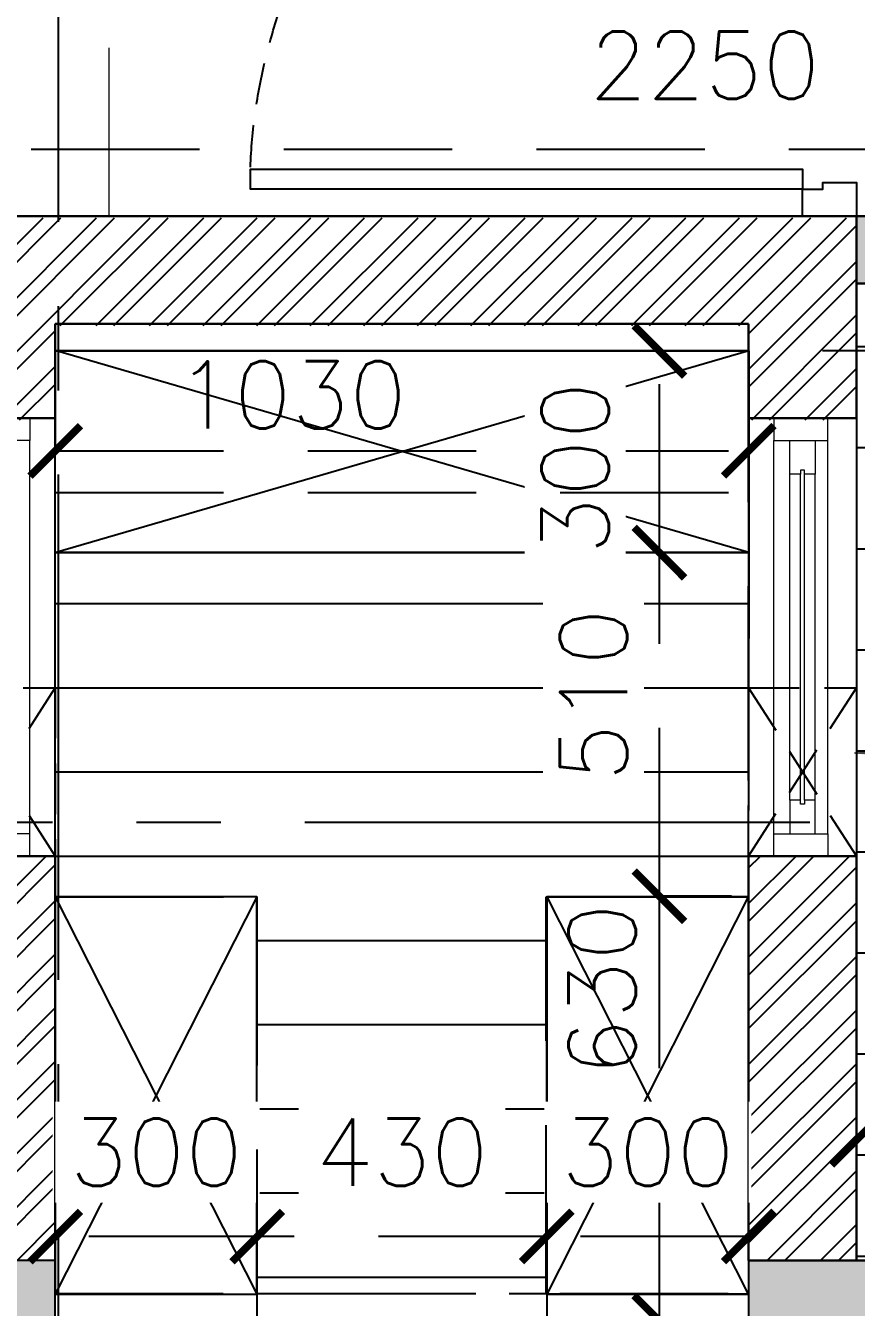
# Model space of a CAD drawing. Header units: millimetres. Extents: x 1167879 to 1231451, y -5731814 to -5645217.
# Drawn here: x 1199208 to 1200442, y -5707920 to -5706017 of the extents above; entities that cross this region are included whole.
import ezdxf

# ---------------------------------------------------------------- set-up
doc = ezdxf.new("R2010")
doc.units = ezdxf.units.MM
doc.header["$LTSCALE"] = 1000
doc.header["$MEASUREMENT"] = 0
for name, pattern in [('2BHK-A - BACK$0$AUDIT_D_120904163729-0', [0]), ('2BHK-A - BACK$0$HIDDEN', [0.375, 0.25, -0.125]), ('AUDIT_D_120904163729-0', [0]), ('T8(T9 IS SIMILAR) - DIMENSION & TEXTING$0$HIDDEN', [0.375, 0.25, -0.125]), ('T8(T9 IS SIMILAR)$0$$0$HIDDEN', [0.375, 0.25, -0.125]), ('T8(T9 IS SIMILAR)$0$HIDDEN', [0.375, 0.25, -0.125]), ('T8_REFUGE COLUMNS$0$CENTER2', [1.125, 0.75, -0.125, 0.125, -0.125])]:
    doc.linetypes.add(name, pattern=pattern)
doc.layers.get('0').update_dxf_attribs({"linetype": 'AUDIT_D_120904163729-0'})
for name, color, linetype in [('2BHK-A - BACK$0$A-DOOR-FULL', 2, 'Continuous'), ('2BHK-A - BACK$0$A-HATCH -160', 251, '2BHK-A - BACK$0$AUDIT_D_120904163729-0'), ('2BHK-A - BACK$0$A-TOI SUNK 50MM', 8, 'Continuous'), ('2BHK-A - BACK$0$CUT-OUT', 49, 'Continuous'), ('T8(T9 IS SIMILAR) - DIMENSION & TEXTING$0$A-DIMENSIONS', 2, 'T8(T9 IS SIMILAR) - DIMENSION & TEXTING$0$HIDDEN'), ('T8(T9 IS SIMILAR)$0$$6$a-beam 2', 50, 'Continuous'), ('T8(T9 IS SIMILAR)$0$S-BEAM', 20, 'T8(T9 IS SIMILAR)$0$$0$HIDDEN'), ('T8_REFUGE COLUMNS$0$A-CENTERLINE', 193, 'T8_REFUGE COLUMNS$0$CENTER2'), ('T8_REFUGE COLUMNS$0$A-RCC COLS', 3, 'Continuous'), ('T8_TYPICAL COLUMNS$0$A-RCC COLS', 3, 'Continuous')]:
    doc.layers.add(name, color=color, linetype=linetype)
for name, color, linetype, lineweight in [('2BHK-A - BACK$0$A-WALL- 160', 6, 'Continuous', 30), ('2BHK-A - BACK$0$Ventilator', 5, 'Continuous', 0), ('T8(T9 IS SIMILAR) - DIMENSION & TEXTING$0$R0-18-10-2014-T1-1st Podium Floor Plan$0$Text', 2, 'Continuous', 0), ('T8(T9 IS SIMILAR)$0$D&W', 8, 'Continuous', 25), ('T8(T9 IS SIMILAR)$0$SCPL BEAM', 191, 'T8(T9 IS SIMILAR)$0$$0$HIDDEN', 13)]:
    doc.layers.add(name, color=color, linetype=linetype, lineweight=lineweight)
doc.layers.add('T8_REFUGE COLUMNS$0$COL-HATCH', color=7, linetype='Continuous', lineweight=25, true_color=0xa3a3a3)
doc.layers.add('T8_TYPICAL COLUMNS$0$$0$COL-HATCH', color=7, linetype='Continuous', lineweight=25, true_color=0xa3a3a3)
doc.styles.add('T8(T9 IS SIMILAR) - DIMENSION & TEXTING$0$Romans 1', font='romans.shx', dxfattribs={"height": 100})
doc.styles.add('T8(T9 IS SIMILAR) - DIMENSION & TEXTING$0$Tahoma', font='tahoma.ttf')
doc.dimstyles.new('T8(T9 IS SIMILAR) - DIMENSION & TEXTING$0$ALPINE S', dxfattribs={"dimscale": 0, "dimtxt": 100, "dimasz": 75, "dimexe": 0, "dimexo": 0, "dimgap": 75, "dimtad": 1, "dimdec": 0, "dimzin": 0, "dimdsep": 46, "dimtxsty": 'T8(T9 IS SIMILAR) - DIMENSION & TEXTING$0$Romans 1', "dimblk": 'T8(T9 IS SIMILAR) - DIMENSION & TEXTING$0$_ArchTick', "dimcen": 0.09, "dimclrd": 256, "dimclre": 256, "dimclrt": 7, "dimadec": 0, "dimazin": 0, "dimtfac": 1, "dimtdec": 0, "dimtofl": 0, "dimtmove": 1, "dimatfit": 0, "dimldrblk": 'T8(T9 IS SIMILAR) - DIMENSION & TEXTING$0$_Open90', "dimfxl": 1, "dimtolj": 1, "dimtzin": 0, "dimarcsym": 0})
doc.dimstyles.new('T8(T9 IS SIMILAR) - DIMENSION & TEXTING$0$SAMATA STD', dxfattribs={"dimtxt": 100, "dimasz": 50, "dimexe": 50, "dimexo": 50, "dimgap": 10, "dimtad": 0, "dimdec": 0, "dimrnd": 5, "dimzin": 0, "dimdsep": 46, "dimtxsty": 'T8(T9 IS SIMILAR) - DIMENSION & TEXTING$0$Tahoma', "dimblk": 'T8(T9 IS SIMILAR) - DIMENSION & TEXTING$0$_Origin2', "dimcen": -50, "dimdle": 50, "dimclrd": 7, "dimclre": 7, "dimclrt": 7, "dimadec": 0, "dimazin": 0, "dimtfac": 1, "dimtdec": 0, "dimtmove": 1, "dimatfit": 3, "dimfxl": 150, "dimtfill": 1, "dimtolj": 1, "dimtzin": 0, "dimlwd": -1, "dimlwe": -1, "dimarcsym": 0})

# ---------------------------------------------------------------- blocks, each defined once
blk = doc.blocks.new('T8(T9 IS SIMILAR) - DIMENSION & TEXTING$0$_ArchTick')
at = {"color": 0, "linetype": 'ByBlock', "const_width": 0.15}
blk.add_lwpolyline([(-0.5, -0.5), (0.5, 0.5)], dxfattribs=at)
blk = doc.blocks.new('*D499')
at = {"layer": 'T8(T9 IS SIMILAR) - DIMENSION & TEXTING$0$A-DIMENSIONS', "linetype": 'T8(T9 IS SIMILAR) - DIMENSION & TEXTING$0$HIDDEN', "lineweight": -2, "transparency": 16777216}
for p, q in [((1199252.4, -5706571.4), (1199252.4, -5706648.2)), ((1200282.2, -5706571.4), (1200282.2, -5706648.2))]:
    blk.add_line(p, q, dxfattribs=at)
at = {"layer": 'T8(T9 IS SIMILAR) - DIMENSION & TEXTING$0$A-DIMENSIONS', "lineweight": -2, "transparency": 16777216}
blk.add_line((1199252.4, -5706648.2), (1200282.2, -5706648.2), dxfattribs=at)
at = {"layer": 'T8(T9 IS SIMILAR) - DIMENSION & TEXTING$0$A-DIMENSIONS', "linetype": 'ByBlock', "lineweight": -2, "transparency": 16777216, "xscale": 75, "yscale": 75, "zscale": 75, "rotation": 180}
blk.add_blockref('T8(T9 IS SIMILAR) - DIMENSION & TEXTING$0$_ArchTick', (1199252.4, -5706648.2), dxfattribs=at)
at = {"layer": 'T8(T9 IS SIMILAR) - DIMENSION & TEXTING$0$A-DIMENSIONS', "linetype": 'ByBlock', "lineweight": -2, "transparency": 16777216, "xscale": 75, "yscale": 75, "zscale": 75}
blk.add_blockref('T8(T9 IS SIMILAR) - DIMENSION & TEXTING$0$_ArchTick', (1200282.2, -5706648.2), dxfattribs=at)
at = {"layer": 'T8(T9 IS SIMILAR) - DIMENSION & TEXTING$0$A-DIMENSIONS', "color": 7, "linetype": 'ByBlock', "transparency": 16777216, "insert": (1199603.1, -5706565.3), "char_height": 100, "attachment_point": 5, "style": 'T8(T9 IS SIMILAR) - DIMENSION & TEXTING$0$Romans 1'}
blk.add_mtext('\\A1;1030', dxfattribs=at)
blk = doc.blocks.new('T8(T9 IS SIMILAR) - DIMENSION & TEXTING$0$_Open90')
at = {"color": 0, "linetype": 'ByBlock', "lineweight": -2}
for p, q in [((-0.5, 0.5), (0, 0)), ((0, 0), (-1, 0)), ((0, 0), (-0.5, -0.5))]:
    blk.add_line(p, q, dxfattribs=at)
blk = doc.blocks.new('*D500')
at = {"layer": 'T8(T9 IS SIMILAR) - DIMENSION & TEXTING$0$A-DIMENSIONS', "linetype": 'T8(T9 IS SIMILAR) - DIMENSION & TEXTING$0$HIDDEN', "lineweight": -2, "transparency": 16777216}
for p, q in [((1200256.4, -5707309.5), (1200149.5, -5707309.5)), ((1200282, -5707939.6), (1200149.5, -5707939.6))]:
    blk.add_line(p, q, dxfattribs=at)
at = {"layer": 'T8(T9 IS SIMILAR) - DIMENSION & TEXTING$0$A-DIMENSIONS', "lineweight": -2, "transparency": 16777216}
blk.add_line((1200149.5, -5707939.6), (1200149.5, -5707309.5), dxfattribs=at)
at = {"layer": 'T8(T9 IS SIMILAR) - DIMENSION & TEXTING$0$A-DIMENSIONS', "linetype": 'ByBlock', "lineweight": -2, "transparency": 16777216, "xscale": 75, "yscale": 75, "zscale": 75}
for p, rotation in [((1200149.5, -5707309.5), 90), ((1200149.5, -5707939.6), 270)]:
    blk.add_blockref('T8(T9 IS SIMILAR) - DIMENSION & TEXTING$0$_ArchTick', p, dxfattribs=dict(at, rotation=rotation))
at = {"layer": 'T8(T9 IS SIMILAR) - DIMENSION & TEXTING$0$A-DIMENSIONS', "color": 7, "linetype": 'ByBlock', "transparency": 16777216, "insert": (1200064.4, -5707448.4), "char_height": 100, "attachment_point": 5, "rotation": 90, "style": 'T8(T9 IS SIMILAR) - DIMENSION & TEXTING$0$Romans 1'}
blk.add_mtext('\\A1;630', dxfattribs=at)
blk = doc.blocks.new('*D441')
at = {"layer": 'T8(T9 IS SIMILAR) - DIMENSION & TEXTING$0$A-DIMENSIONS', "linetype": 'T8(T9 IS SIMILAR) - DIMENSION & TEXTING$0$HIDDEN', "lineweight": -2, "transparency": 16777216}
for p, q in [((1200442.5, -5707807.8), (1200442.5, -5707670.9)), ((1202692.3, -5707807.8), (1202692.3, -5707670.9))]:
    blk.add_line(p, q, dxfattribs=at)
at = {"layer": 'T8(T9 IS SIMILAR) - DIMENSION & TEXTING$0$A-DIMENSIONS', "lineweight": -2, "transparency": 16777216}
blk.add_line((1202692.3, -5707670.9), (1200442.5, -5707670.9), dxfattribs=at)
at = {"layer": 'T8(T9 IS SIMILAR) - DIMENSION & TEXTING$0$A-DIMENSIONS', "linetype": 'ByBlock', "lineweight": -2, "transparency": 16777216, "xscale": 75, "yscale": 75, "zscale": 75, "rotation": 180}
blk.add_blockref('T8(T9 IS SIMILAR) - DIMENSION & TEXTING$0$_ArchTick', (1200442.5, -5707670.9), dxfattribs=at)
at = {"layer": 'T8(T9 IS SIMILAR) - DIMENSION & TEXTING$0$A-DIMENSIONS', "linetype": 'ByBlock', "lineweight": -2, "transparency": 16777216, "xscale": 75, "yscale": 75, "zscale": 75}
blk.add_blockref('T8(T9 IS SIMILAR) - DIMENSION & TEXTING$0$_ArchTick', (1202692.3, -5707670.9), dxfattribs=at)
at = {"layer": 'T8(T9 IS SIMILAR) - DIMENSION & TEXTING$0$A-DIMENSIONS', "color": 7, "linetype": 'ByBlock', "transparency": 16777216, "insert": (1201567.4, -5707545.9), "char_height": 100, "attachment_point": 5, "style": 'T8(T9 IS SIMILAR) - DIMENSION & TEXTING$0$Romans 1'}
blk.add_mtext('\\A1;2250', dxfattribs=at)
blk = doc.blocks.new('*D275')
at = {"layer": 'T8(T9 IS SIMILAR) - DIMENSION & TEXTING$0$A-DIMENSIONS', "linetype": 'T8(T9 IS SIMILAR) - DIMENSION & TEXTING$0$HIDDEN', "lineweight": -2, "transparency": 16777216}
for p, q in [((1199092.2, -5706299.9), (1199092.2, -5706200.7)), ((1201341.8, -5706299.9), (1201341.8, -5706200.7))]:
    blk.add_line(p, q, dxfattribs=at)
at = {"layer": 'T8(T9 IS SIMILAR) - DIMENSION & TEXTING$0$A-DIMENSIONS', "lineweight": -2, "transparency": 16777216}
blk.add_line((1201341.8, -5706200.7), (1199092.2, -5706200.7), dxfattribs=at)
at = {"layer": 'T8(T9 IS SIMILAR) - DIMENSION & TEXTING$0$A-DIMENSIONS', "linetype": 'ByBlock', "lineweight": -2, "transparency": 16777216, "xscale": 75, "yscale": 75, "zscale": 75, "rotation": 180}
blk.add_blockref('T8(T9 IS SIMILAR) - DIMENSION & TEXTING$0$_ArchTick', (1199092.2, -5706200.7), dxfattribs=at)
at = {"layer": 'T8(T9 IS SIMILAR) - DIMENSION & TEXTING$0$A-DIMENSIONS', "linetype": 'ByBlock', "lineweight": -2, "transparency": 16777216, "xscale": 75, "yscale": 75, "zscale": 75}
blk.add_blockref('T8(T9 IS SIMILAR) - DIMENSION & TEXTING$0$_ArchTick', (1201341.8, -5706200.7), dxfattribs=at)
at = {"layer": 'T8(T9 IS SIMILAR) - DIMENSION & TEXTING$0$A-DIMENSIONS', "color": 7, "linetype": 'ByBlock', "transparency": 16777216, "insert": (1200217, -5706075.7), "char_height": 100, "attachment_point": 5, "style": 'T8(T9 IS SIMILAR) - DIMENSION & TEXTING$0$Romans 1'}
blk.add_mtext('\\A1;2250', dxfattribs=at)
blk = doc.blocks.new('*D238')
at = {"layer": 'T8(T9 IS SIMILAR) - DIMENSION & TEXTING$0$A-DIMENSIONS', "linetype": 'T8(T9 IS SIMILAR) - DIMENSION & TEXTING$0$HIDDEN', "lineweight": -2, "transparency": 16777216}
for p, q in [((1200256.4, -5706799.4), (1200149.5, -5706799.4)), ((1200256.4, -5707309.5), (1200149.5, -5707309.5))]:
    blk.add_line(p, q, dxfattribs=at)
at = {"layer": 'T8(T9 IS SIMILAR) - DIMENSION & TEXTING$0$A-DIMENSIONS', "lineweight": -2, "transparency": 16777216}
blk.add_line((1200149.5, -5707309.5), (1200149.5, -5706799.4), dxfattribs=at)
at = {"layer": 'T8(T9 IS SIMILAR) - DIMENSION & TEXTING$0$A-DIMENSIONS', "linetype": 'ByBlock', "lineweight": -2, "transparency": 16777216, "xscale": 75, "yscale": 75, "zscale": 75}
for p, rotation in [((1200149.5, -5706799.4), 90), ((1200149.5, -5707309.5), 270)]:
    blk.add_blockref('T8(T9 IS SIMILAR) - DIMENSION & TEXTING$0$_ArchTick', p, dxfattribs=dict(at, rotation=rotation))
at = {"layer": 'T8(T9 IS SIMILAR) - DIMENSION & TEXTING$0$A-DIMENSIONS', "color": 7, "linetype": 'ByBlock', "transparency": 16777216, "insert": (1200051.9, -5707010.4), "char_height": 100, "attachment_point": 5, "rotation": 90, "style": 'T8(T9 IS SIMILAR) - DIMENSION & TEXTING$0$Romans 1', "bg_fill": 3, "box_fill_scale": 1.25, "bg_fill_color": 256, "bg_fill_true_color": 13158600, "bg_fill_transparency": 0}
blk.add_mtext('\\A1;510', dxfattribs=at)
blk = doc.blocks.new('*D239')
at = {"layer": 'T8(T9 IS SIMILAR) - DIMENSION & TEXTING$0$A-DIMENSIONS', "linetype": 'T8(T9 IS SIMILAR) - DIMENSION & TEXTING$0$HIDDEN', "lineweight": -2, "transparency": 16777216}
for p, q in [((1200256.4, -5706499.9), (1200149.5, -5706499.9)), ((1200256.4, -5706799.4), (1200149.5, -5706799.4))]:
    blk.add_line(p, q, dxfattribs=at)
at = {"layer": 'T8(T9 IS SIMILAR) - DIMENSION & TEXTING$0$A-DIMENSIONS', "lineweight": -2, "transparency": 16777216}
blk.add_line((1200149.5, -5706799.4), (1200149.5, -5706499.9), dxfattribs=at)
at = {"layer": 'T8(T9 IS SIMILAR) - DIMENSION & TEXTING$0$A-DIMENSIONS', "color": 7, "linetype": 'ByBlock', "transparency": 16777216, "insert": (1200024.5, -5706674.1), "char_height": 100, "attachment_point": 5, "rotation": 90, "style": 'T8(T9 IS SIMILAR) - DIMENSION & TEXTING$0$Romans 1', "bg_fill": 3, "box_fill_scale": 1.25, "bg_fill_color": 256, "bg_fill_true_color": 13158600, "bg_fill_transparency": 0}
blk.add_mtext('\\A1;300', dxfattribs=at)
at = {"layer": 'T8(T9 IS SIMILAR) - DIMENSION & TEXTING$0$A-DIMENSIONS', "linetype": 'ByBlock', "lineweight": -2, "transparency": 16777216, "xscale": 75, "yscale": 75, "zscale": 75}
for p, rotation in [((1200149.5, -5706499.9), 90), ((1200149.5, -5706799.4), 270)]:
    blk.add_blockref('T8(T9 IS SIMILAR) - DIMENSION & TEXTING$0$_ArchTick', p, dxfattribs=dict(at, rotation=rotation))
blk = doc.blocks.new('*D240')
at = {"layer": 'T8(T9 IS SIMILAR) - DIMENSION & TEXTING$0$A-DIMENSIONS', "linetype": 'T8(T9 IS SIMILAR) - DIMENSION & TEXTING$0$HIDDEN', "lineweight": -2, "transparency": 16777216}
for p, q in [((1199982.3, -5707850.3), (1199982.3, -5707814.5)), ((1200282.2, -5707850.3), (1200282.2, -5707814.5))]:
    blk.add_line(p, q, dxfattribs=at)
at = {"layer": 'T8(T9 IS SIMILAR) - DIMENSION & TEXTING$0$A-DIMENSIONS', "lineweight": -2, "transparency": 16777216}
blk.add_line((1200282.2, -5707814.5), (1199982.3, -5707814.5), dxfattribs=at)
at = {"layer": 'T8(T9 IS SIMILAR) - DIMENSION & TEXTING$0$A-DIMENSIONS', "color": 7, "linetype": 'ByBlock', "transparency": 16777216, "insert": (1200132.3, -5707689.5), "char_height": 100, "attachment_point": 5, "style": 'T8(T9 IS SIMILAR) - DIMENSION & TEXTING$0$Romans 1', "bg_fill": 3, "box_fill_scale": 1.25, "bg_fill_color": 256, "bg_fill_true_color": 13158600, "bg_fill_transparency": 0}
blk.add_mtext('\\A1;300', dxfattribs=at)
at = {"layer": 'T8(T9 IS SIMILAR) - DIMENSION & TEXTING$0$A-DIMENSIONS', "linetype": 'ByBlock', "lineweight": -2, "transparency": 16777216, "xscale": 75, "yscale": 75, "zscale": 75, "rotation": 180}
blk.add_blockref('T8(T9 IS SIMILAR) - DIMENSION & TEXTING$0$_ArchTick', (1199982.3, -5707814.5), dxfattribs=at)
at = {"layer": 'T8(T9 IS SIMILAR) - DIMENSION & TEXTING$0$A-DIMENSIONS', "linetype": 'ByBlock', "lineweight": -2, "transparency": 16777216, "xscale": 75, "yscale": 75, "zscale": 75}
blk.add_blockref('T8(T9 IS SIMILAR) - DIMENSION & TEXTING$0$_ArchTick', (1200282.2, -5707814.5), dxfattribs=at)
blk = doc.blocks.new('*D241')
at = {"layer": 'T8(T9 IS SIMILAR) - DIMENSION & TEXTING$0$A-DIMENSIONS', "linetype": 'T8(T9 IS SIMILAR) - DIMENSION & TEXTING$0$HIDDEN', "lineweight": -2, "transparency": 16777216}
for p, q in [((1199552.3, -5707850.9), (1199552.3, -5707814.5)), ((1199982.3, -5707850.3), (1199982.3, -5707814.5))]:
    blk.add_line(p, q, dxfattribs=at)
at = {"layer": 'T8(T9 IS SIMILAR) - DIMENSION & TEXTING$0$A-DIMENSIONS', "lineweight": -2, "transparency": 16777216}
blk.add_line((1199982.3, -5707814.5), (1199552.3, -5707814.5), dxfattribs=at)
at = {"layer": 'T8(T9 IS SIMILAR) - DIMENSION & TEXTING$0$A-DIMENSIONS', "linetype": 'ByBlock', "lineweight": -2, "transparency": 16777216, "xscale": 75, "yscale": 75, "zscale": 75, "rotation": 180}
blk.add_blockref('T8(T9 IS SIMILAR) - DIMENSION & TEXTING$0$_ArchTick', (1199552.3, -5707814.5), dxfattribs=at)
at = {"layer": 'T8(T9 IS SIMILAR) - DIMENSION & TEXTING$0$A-DIMENSIONS', "linetype": 'ByBlock', "lineweight": -2, "transparency": 16777216, "xscale": 75, "yscale": 75, "zscale": 75}
blk.add_blockref('T8(T9 IS SIMILAR) - DIMENSION & TEXTING$0$_ArchTick', (1199982.3, -5707814.5), dxfattribs=at)
at = {"layer": 'T8(T9 IS SIMILAR) - DIMENSION & TEXTING$0$A-DIMENSIONS', "color": 7, "linetype": 'ByBlock', "transparency": 16777216, "insert": (1199767.3, -5707689.5), "char_height": 100, "attachment_point": 5, "style": 'T8(T9 IS SIMILAR) - DIMENSION & TEXTING$0$Romans 1', "bg_fill": 3, "box_fill_scale": 1.25, "bg_fill_color": 256, "bg_fill_true_color": 13158600, "bg_fill_transparency": 0}
blk.add_mtext('\\A1;430', dxfattribs=at)
blk = doc.blocks.new('*D242')
at = {"layer": 'T8(T9 IS SIMILAR) - DIMENSION & TEXTING$0$A-DIMENSIONS', "linetype": 'T8(T9 IS SIMILAR) - DIMENSION & TEXTING$0$HIDDEN', "lineweight": -2, "transparency": 16777216}
for p, q in [((1199252.4, -5707850.9), (1199252.4, -5707814.5)), ((1199552.3, -5707850.9), (1199552.3, -5707814.5))]:
    blk.add_line(p, q, dxfattribs=at)
at = {"layer": 'T8(T9 IS SIMILAR) - DIMENSION & TEXTING$0$A-DIMENSIONS', "lineweight": -2, "transparency": 16777216}
blk.add_line((1199552.3, -5707814.5), (1199252.4, -5707814.5), dxfattribs=at)
at = {"layer": 'T8(T9 IS SIMILAR) - DIMENSION & TEXTING$0$A-DIMENSIONS', "color": 7, "linetype": 'ByBlock', "transparency": 16777216, "insert": (1199402.3, -5707689.5), "char_height": 100, "attachment_point": 5, "style": 'T8(T9 IS SIMILAR) - DIMENSION & TEXTING$0$Romans 1', "bg_fill": 3, "box_fill_scale": 1.25, "bg_fill_color": 256, "bg_fill_true_color": 13158600, "bg_fill_transparency": 0}
blk.add_mtext('\\A1;300', dxfattribs=at)
at = {"layer": 'T8(T9 IS SIMILAR) - DIMENSION & TEXTING$0$A-DIMENSIONS', "linetype": 'ByBlock', "lineweight": -2, "transparency": 16777216, "xscale": 75, "yscale": 75, "zscale": 75, "rotation": 180}
blk.add_blockref('T8(T9 IS SIMILAR) - DIMENSION & TEXTING$0$_ArchTick', (1199252.4, -5707814.5), dxfattribs=at)
at = {"layer": 'T8(T9 IS SIMILAR) - DIMENSION & TEXTING$0$A-DIMENSIONS', "linetype": 'ByBlock', "lineweight": -2, "transparency": 16777216, "xscale": 75, "yscale": 75, "zscale": 75}
blk.add_blockref('T8(T9 IS SIMILAR) - DIMENSION & TEXTING$0$_ArchTick', (1199552.3, -5707814.5), dxfattribs=at)
blk = doc.blocks.new('T8(T9 IS SIMILAR) - DIMENSION & TEXTING$0$_Origin2')
at = {"color": 0, "linetype": 'ByBlock', "lineweight": -2}
blk.add_line((-0.5, 0), (-1, 0), dxfattribs=at)
for radius in [0.5, 0.25]:
    blk.add_circle((0, 0), radius, dxfattribs=at)
blk = doc.blocks.new('T8_REFUGE COLUMNS')
at = {"layer": 'T8_REFUGE COLUMNS$0$COL-HATCH', "linetype": 'ByBlock'}
h = blk.add_hatch(color=256, dxfattribs=at)
h.dxf.hatch_style = 1
h.paths.add_polyline_path([(1196642.1, -5708099.9), (1199252.1, -5708099.9), (1199252.1, -5707849.9), (1196642.1, -5707849.9)])
h = blk.add_hatch(color=256, dxfattribs=at)
h.dxf.hatch_style = 1
h.paths.add_polyline_path([(1200282, -5708099.9), (1201792, -5708099.9), (1201792, -5707849.9), (1200282, -5707849.9)])
at = {"layer": 'T8_REFUGE COLUMNS$0$A-CENTERLINE'}
for p, q in [((1199257.1, -5728808.5), (1199257.1, -5698299.6)), ((1217248.2, -5707199.9), (1182156.9, -5707199.9))]:
    blk.add_line(p, q, dxfattribs=at)
at = {"layer": 'T8_REFUGE COLUMNS$0$A-RCC COLS', "linetype": 'ByBlock'}
for points in [[(1196642.1, -5708099.9), (1199252.1, -5708099.9), (1199252.1, -5707849.9), (1196642.1, -5707849.9)], [(1200282, -5708099.9), (1201792, -5708099.9), (1201792, -5707849.9), (1200282, -5707849.9)]]:
    blk.add_lwpolyline(points, close=True, dxfattribs=at)
blk = doc.blocks.new('T8_TYPICAL COLUMNS')
at = {"layer": 'T8_TYPICAL COLUMNS$0$$0$COL-HATCH', "linetype": 'ByBlock'}
h = blk.add_hatch(color=256, dxfattribs=at)
h.dxf.hatch_style = 1
h.paths.add_polyline_path([(1200282.2, -5707850.3), (1202692.3, -5707850.3), (1202692.3, -5708100.3), (1200282.2, -5708100.3)])
h.paths.add_polyline_path([(1209852.3, -5708100.3), (1212262.3, -5708100.3), (1212262.3, -5707850.3), (1209852.3, -5707850.3)])
at = {"layer": 'T8_TYPICAL COLUMNS$0$A-RCC COLS', "linetype": 'ByBlock'}
blk.add_lwpolyline([(1200282.2, -5707850.3), (1202692.3, -5707850.3), (1202692.3, -5708100.3), (1200282.2, -5708100.3)], close=True, dxfattribs=at)
blk.add_blockref('T8_REFUGE COLUMNS', (0, 0), dxfattribs=at)
blk = doc.blocks.new('*U674')
for points in [[(0, 0), (0, 820), (-30, 820), (-30, 0)], [(-860, 0), (-820, 0), (-820, -30), (-810, -30), (-810, -80), (-860, -80)], [(40, 0), (0, 0), (0, -30), (-10, -30), (-10, -80), (40, -80)]]:
    blk.add_lwpolyline(points, close=True)
at = {"color": 0, "linetype": 'ByBlock', "ltscale": 0.25}
blk.add_arc((1.2, -0.5), 821.2, 92.373, 179.9653, dxfattribs=at)
blk = doc.blocks.new('2BHK-A - BACK$0$V1')
at = {"layer": '2BHK-A - BACK$0$Ventilator'}
for p, q in [((1139453.9, -5700057.1), (1140103.9, -5700057.1)), ((1139453.9, -5700217.1), (1140103.9, -5700217.1))]:
    blk.add_line(p, q, dxfattribs=at)
at = {"layer": '2BHK-A - BACK$0$Ventilator', "color": 8}
for p, q in [((1139486.9, -5700094.6), (1140070.9, -5700094.6)), ((1139536.9, -5700118.3), (1140020.9, -5700118.3)), ((1139536.9, -5700155.8), (1140020.9, -5700155.8)), ((1139486.9, -5700174.6), (1140070.9, -5700174.6))]:
    blk.add_line(p, q, dxfattribs=at)
at = {"layer": '2BHK-A - BACK$0$Ventilator', "color": 5}
for p, q in [((1139536.9, -5700134.1), (1140020.9, -5700134.1)), ((1139536.9, -5700140.1), (1140020.9, -5700140.1))]:
    blk.add_line(p, q, dxfattribs=at)
at = {"layer": '2BHK-A - BACK$0$Ventilator', "color": 4}
for points in [[(1139453.9, -5700094.6), (1139486.9, -5700094.6), (1139486.9, -5700174.6), (1139453.9, -5700174.6)], [(1140103.9, -5700094.6), (1140070.9, -5700094.6), (1140070.9, -5700174.6), (1140103.9, -5700174.6)], [(1139536.9, -5700134.1), (1139536.9, -5700118.3), (1139486.9, -5700118.3), (1139486.9, -5700155.8), (1139536.9, -5700155.8), (1139536.9, -5700140.1), (1139530.9, -5700140.1), (1139530.9, -5700134.1)], [(1140020.9, -5700134.1), (1140020.9, -5700118.3), (1140070.9, -5700118.3), (1140070.9, -5700155.8), (1140020.9, -5700155.8), (1140020.9, -5700140.1), (1140026.9, -5700140.1), (1140026.9, -5700134.1)]]:
    blk.add_lwpolyline(points, close=True, dxfattribs=at)
blk = doc.blocks.new('2BHK-A - BACK')
at = {"layer": '2BHK-A - BACK$0$A-HATCH -160', "linetype": 'ByBlock'}
h = blk.add_hatch(dxfattribs=at)
h.set_pattern_fill('ZIGZAG', color=256, scale=250)
h.set_pattern_definition([(9e-15, (-0.22, 0.45), (31.25, 31.25), [31.25, -31.25]), (90, (31.03, 0.45), (-31.25, 31.25), [31.25, -31.25])])
h.paths.add_polyline_path([(1196642.1, -5706299.9), (1198342.2, -5706299.9), (1198342.2, -5706399.9), (1196642.1, -5706399.9)])
h.paths.add_polyline_path([(1199382.6, -5705299.9), (1199382.6, -5705199.9), (1201592.2, -5705199.9), (1201592.2, -5705299.9), (1200442.1, -5705299.9), (1200442.1, -5705399.9), (1200342.1, -5705399.9), (1200342.1, -5705299.9)])
h.paths.add_polyline_path([(1200442.1, -5706399.9), (1201341.8, -5706399.9), (1201341.8, -5706299.9), (1200442.1, -5706299.9)])
h.paths.add_polyline_path([(1202091.8, -5706299.9), (1202691.8, -5706299.9), (1202691.8, -5706399.9), (1202091.8, -5706399.9)])
h.paths.add_polyline_path([(1204892.1, -5708749.5), (1204992.1, -5708749.5), (1204992.1, -5707999.9), (1204892.1, -5707999.9)])
h.paths.add_polyline_path([(1204892.1, -5709649.5), (1204992.1, -5709649.5), (1204992.1, -5710549.5), (1204892.1, -5710549.5)])
h.paths.add_polyline_path([(1200142, -5708600.5), (1200257, -5708600.5), (1200257.1, -5708700.5), (1200042, -5708700.5), (1200042, -5708099.9), (1200142, -5708099.9)])
h.paths.add_polyline_path([(1202792.1, -5701189.9), (1203427.1, -5701189.9), (1203427.1, -5701089.9), (1202792.1, -5701089.9)])
h = blk.add_hatch(dxfattribs=at)
h.set_pattern_fill('ANSI32', color=256, scale=150)
h.set_pattern_definition([(45, (-0.03, -2.55), (-39.77475644, 39.77475644), []), (45, (26.484, -2.55), (-39.77475644, 39.77475644), [])])
h.paths.add_polyline_path([(1200282, -5708099.9), (1200042, -5708099.6), (1200042, -5707939.6), (1200282, -5707939.6)])
h.paths.add_polyline_path([(1199092.1, -5706602.4), (1199092.1, -5706302.4), (1200442, -5706302.4), (1200442, -5706602.4), (1200282, -5706602.4), (1200282, -5706462.4), (1199252.1, -5706462.4), (1199252.1, -5706602.4)])
h = blk.add_hatch(dxfattribs=at)
h.set_pattern_fill('ANSI32', color=256, scale=150)
h.paths.add_polyline_path([(1199252.2, -5707249.9), (1199092.2, -5707249.9), (1199092.2, -5707849.9), (1199252.2, -5707849.9)])
h = blk.add_hatch(dxfattribs=at)
h.set_pattern_fill('ANSI32', color=256, scale=150)
h.paths.add_polyline_path([(1200282.1, -5707249.9), (1200442.1, -5707249.9), (1200442.1, -5707849.9), (1200282.1, -5707849.9)])
at = {"layer": '2BHK-A - BACK$0$A-TOI SUNK 50MM'}
h = blk.add_hatch(dxfattribs=at)
h.set_pattern_fill('CROSS', color=256, scale=300, style=0)
h.set_pattern_definition([(9e-15, (54492.616, 14881.46), (75, 75), [37.5, -112.5]), (90, (54511.366, 14862.71), (-75, 75), [37.5, -112.5])])
h.paths.add_polyline_path([(1196642.1, -5706399.9), (1199092.2, -5706399.9), (1199092.2, -5707849.9), (1196642.1, -5707849.9)])
h.paths.add_polyline_path([(1202691.8, -5706399.9), (1200442.1, -5706399.9), (1200442.1, -5707850.3), (1202692.3, -5707850.3)])
at = {"layer": '2BHK-A - BACK$0$CUT-OUT', "linetype": 'ByBlock'}
h = blk.add_hatch(dxfattribs=at)
h.set_pattern_fill('ANSI31', color=256, scale=1000, angle=135)
h.paths.add_polyline_path([(1199252.4, -5706799.4), (1200282.3, -5706799.4), (1200281.5, -5707310.5), (1199982.3, -5707310.5), (1199982.3, -5707940), (1199552.4, -5707940), (1199551.6, -5707310.5), (1199252.4, -5707310.5)])
at = {"linetype": '2BHK-A - BACK$0$HIDDEN', "ltscale": 0.3}
for p, q in [((1199092.2, -5706999.9, 0.6), (1199252.2, -5707249.9)), ((1199092.2, -5707250), (1199252.2, -5706999.9, 0.6)), ((1200282.1, -5706999.9, 0.6), (1200442.1, -5707249.9)), ((1200282.1, -5707250), (1200442.1, -5706999.9, 0.6))]:
    blk.add_line(p, q, dxfattribs=at)
for points in [[(1199252.2, -5706999.9), (1199252.2, -5707249.9), (1199092.2, -5707249.9), (1199092.2, -5706999.9)], [(1200442.1, -5706999.9), (1200442.1, -5707249.9), (1200282.1, -5707249.9), (1200282.1, -5706999.9)]]:
    blk.add_lwpolyline(points, close=True, dxfattribs=at)
at = {"layer": '2BHK-A - BACK$0$A-TOI SUNK 50MM'}
blk.add_lwpolyline([(1202691.8, -5706399.9), (1200442.1, -5706399.9), (1200442.1, -5707850.3), (1202692.3, -5707850.3)], close=True, dxfattribs=at)
at = {"layer": '2BHK-A - BACK$0$A-WALL- 160', "linetype": 'ByBlock'}
for p, q in [((1199092.2, -5706299.9), (1200442.1, -5706299.9)), ((1200282.1, -5706299.9), (1201341.8, -5706299.9)), ((1200442.1, -5706299.9), (1200442.1, -5706599.9)), ((1200442.1, -5706399.9), (1201341.8, -5706399.9)), ((1199252.2, -5706459.9), (1200282.1, -5706459.9)), ((1199252.2, -5706459.9), (1199252.2, -5706599.9)), ((1200282.1, -5706459.9), (1200282.1, -5706599.9)), ((1199252.2, -5706599.9), (1199092.2, -5706599.9)), ((1200282.1, -5706599.9), (1200442.1, -5706599.9)), ((1199252.2, -5707249.9), (1199092.2, -5707249.9)), ((1199252.2, -5707249.9), (1199252.2, -5707849.8)), ((1200282.1, -5707249.9), (1200442.1, -5707249.9)), ((1200282.1, -5707249.9), (1200282.1, -5707849.9)), ((1200442.1, -5707249.9), (1200442.1, -5707849.9))]:
    blk.add_line(p, q, dxfattribs=at)
at = {"layer": '2BHK-A - BACK$0$CUT-OUT'}
for p, q in [((1199252.4, -5706499.4), (1200282.3, -5706499.4)), ((1199982.4, -5707899.9, 1.3), (1200282, -5707899.9))]:
    blk.add_line(p, q, dxfattribs=at)
for points in [[(1199251.7, -5706799.4), (1200282.3, -5706499.4)], [(1200282.5, -5706799.4), (1199252.4, -5706499.4)]]:
    blk.add_lwpolyline(points, dxfattribs=at)
blk.add_lwpolyline([(1199252.2, -5706499.9), (1200282.3, -5706499.9), (1200282.4, -5706799.4), (1199252.3, -5706799.4)], close=True, dxfattribs=at)
at = {"layer": '2BHK-A - BACK$0$CUT-OUT', "elevation": 0.6}
for points in [[(1199252.4, -5706799.4), (1200282.3, -5706799.4), (1200281.5, -5707310.5), (1199982.3, -5707310.5), (1199982.3, -5707940), (1199552.4, -5707940), (1199551.6, -5707310.5), (1199252.4, -5707310.5)], [(1199551.6, -5707310.5), (1199252.4, -5707310.5), (1199252.4, -5707899.9), (1199551.6, -5707899.9)], [(1199982.3, -5707310.5), (1200282.1, -5707310.5), (1200282.1, -5707899.9), (1199982.3, -5707899.9)]]:
    blk.add_lwpolyline(points, close=True, dxfattribs=at)
at = {"layer": '2BHK-A - BACK$0$CUT-OUT'}
for points, elevation in [([(1199551.6, -5707310.5), (1199252.1, -5707899.9)], 0.6), ([(1199252.4, -5707310.5), (1199551.5, -5707899.9)], 0.6), ([(1199982.3, -5707310.5), (1200281.4, -5707899.9)], 1.3), ([(1200281.5, -5707310.5), (1199982.4, -5707899.9)], 1.3)]:
    blk.add_lwpolyline(points, dxfattribs=dict(at, elevation=elevation))
at = {"layer": '2BHK-A - BACK$0$A-DOOR-FULL', "linetype": '2BHK-A - BACK$0$HIDDEN', "xscale": -1, "rotation": 90}
blk.add_blockref('*U674', (1200362.1, -5706259.9), dxfattribs=at)
at = {"layer": '2BHK-A - BACK$0$A-WALL- 160', "linetype": 'ByBlock', "xscale": -1, "rotation": 270}
blk.add_blockref('2BHK-A - BACK$0$V1', (6899309.2, -6846703.8), dxfattribs=at)
at = {"layer": '2BHK-A - BACK$0$A-WALL- 160', "linetype": 'ByBlock', "rotation": 90}
blk.add_blockref('2BHK-A - BACK$0$V1', (-4499775, -6846703.8), dxfattribs=at)
blk = doc.blocks.new('T8(T9 IS SIMILAR) - DIMENSION & TEXTING')
at = {"layer": 'T8(T9 IS SIMILAR) - DIMENSION & TEXTING$0$A-DIMENSIONS', "linetype": 'ByBlock'}
dim = blk.add_linear_dim(base=(1199092.2, -5706200.7, 0.6), p1=(1201341.8, -5706299.9), p2=(1199092.2, -5706299.9), dimstyle='T8(T9 IS SIMILAR) - DIMENSION & TEXTING$0$ALPINE S', override={"dimscale": 1, "dimfxl": 5, "dimarcsym": 1}, dxfattribs=at)
dim.commit()
dim.dimension.update_dxf_attribs({"geometry": '*D275', "text_midpoint": (1200217, -5706075.7, 0.6)})
dim = blk.add_linear_dim(base=(1200282.2, -5706648.2), p1=(1199252.4, -5706571.4), p2=(1200282.2, -5706571.4), dimstyle='T8(T9 IS SIMILAR) - DIMENSION & TEXTING$0$ALPINE S', override={"dimscale": 1, "dimfxl": 5, "dimarcsym": 1}, dxfattribs=at)
dim.commit()
dim.dimension.update_dxf_attribs({"geometry": '*D499', "text_midpoint": (1199603.1, -5706690.3), "dimtype": 128})
dim = blk.add_linear_dim(base=(1200149.5, -5707309.5), p1=(1200282, -5707939.6), p2=(1200256.4, -5707309.5, 0.6), angle=270, dimstyle='T8(T9 IS SIMILAR) - DIMENSION & TEXTING$0$ALPINE S', override={"dimscale": 1, "dimfxl": 5, "dimarcsym": 1}, dxfattribs=at)
dim.commit()
dim.dimension.update_dxf_attribs({"geometry": '*D500', "text_midpoint": (1200189.4, -5707448.4), "dimtype": 128})
dim = blk.add_linear_dim(base=(1200442.5, -5707670.9), p1=(1202692.3, -5707807.8), p2=(1200442.5, -5707807.8), angle=180, dimstyle='T8(T9 IS SIMILAR) - DIMENSION & TEXTING$0$ALPINE S', override={"dimscale": 1, "dimfxl": 5, "dimarcsym": 1}, dxfattribs=at)
dim.commit()
dim.dimension.update_dxf_attribs({"geometry": '*D441', "text_midpoint": (1201567.4, -5707545.9)})
at = {"layer": 'T8(T9 IS SIMILAR) - DIMENSION & TEXTING$0$R0-18-10-2014-T1-1st Podium Floor Plan$0$Text'}
blk.add_leader([(1200439.5, -5707096.7), (1200689.2, -5707096.7), (1200797.8, -5707096.7)], dimstyle='T8(T9 IS SIMILAR) - DIMENSION & TEXTING$0$SAMATA STD', override={"dimscale": 1, "dimasz": 100, "dimclrd": 2, "dimfxlon": 1, "dimarcsym": 1}, dxfattribs=at)
at = {"layer": 'T8(T9 IS SIMILAR) - DIMENSION & TEXTING$0$A-DIMENSIONS', "linetype": 'ByBlock'}
dim = blk.add_linear_dim(base=(1200149.5, -5706799.4), p1=(1200256.4, -5707309.5), p2=(1200256.4, -5706799.4), angle=90, dimstyle='T8(T9 IS SIMILAR) - DIMENSION & TEXTING$0$ALPINE S', override={"dimscale": 1, "dimfxl": 5, "dimtfill": 1, "dimarcsym": 1}, dxfattribs=at)
dim.commit()
dim.dimension.update_dxf_attribs({"geometry": '*D238', "text_midpoint": (1200176.9, -5707010.4), "dimtype": 128})
dim = blk.add_linear_dim(base=(1199982.3, -5707814.5), p1=(1200282.2, -5707850.3), p2=(1199982.3, -5707850.3, 0.6), dimstyle='T8(T9 IS SIMILAR) - DIMENSION & TEXTING$0$ALPINE S', override={"dimscale": 1, "dimfxl": 5, "dimtfill": 1, "dimarcsym": 1}, dxfattribs=at)
dim.commit()
dim.dimension.update_dxf_attribs({"geometry": '*D240', "text_midpoint": (1200132.3, -5707814.5), "dimtype": 128})
dim = blk.add_linear_dim(base=(1200149.4736, -5706499.8629), p1=(1200256.3706, -5706799.4186), p2=(1200256.3706, -5706499.8629), angle=90, dimstyle='T8(T9 IS SIMILAR) - DIMENSION & TEXTING$0$ALPINE S', override={"dimscale": 1, "dimfxl": 5, "dimtfill": 1, "dimarcsym": 1}, dxfattribs=at)
dim.commit()
dim.dimension.update_dxf_attribs({"geometry": '*D239', "text_midpoint": (1200149.4736, -5706674.1185), "dimtype": 128})
dim = blk.add_linear_dim(base=(1199552.3, -5707814.5), p1=(1199982.3, -5707850.3, 0.6), p2=(1199552.3, -5707850.9, 0.6), dimstyle='T8(T9 IS SIMILAR) - DIMENSION & TEXTING$0$ALPINE S', override={"dimscale": 1, "dimfxl": 5, "dimtfill": 1, "dimarcsym": 1}, dxfattribs=at)
dim.commit()
dim.dimension.update_dxf_attribs({"geometry": '*D241', "text_midpoint": (1199767.3, -5707689.5)})
dim = blk.add_linear_dim(base=(1199252.4, -5707814.5), p1=(1199552.3, -5707850.9), p2=(1199252.4, -5707850.9, 0.6), dimstyle='T8(T9 IS SIMILAR) - DIMENSION & TEXTING$0$ALPINE S', override={"dimscale": 1, "dimfxl": 5, "dimtfill": 1, "dimarcsym": 1}, dxfattribs=at)
dim.commit()
dim.dimension.update_dxf_attribs({"geometry": '*D242', "text_midpoint": (1199402.3, -5707814.5), "dimtype": 128})
blk = doc.blocks.new('T8(T9 IS SIMILAR)')
at = {"layer": 'T8(T9 IS SIMILAR)$0$D&W', "linetype": 'ByBlock'}
for name in ['T8_TYPICAL COLUMNS', '2BHK-A - BACK']:
    blk.add_blockref(name, (0, 0), dxfattribs=at)
at = {"layer": 'T8(T9 IS SIMILAR)$0$$6$a-beam 2', "linetype": 'ByBlock'}
blk.add_blockref('T8(T9 IS SIMILAR) - DIMENSION & TEXTING', (0, 0), dxfattribs=at)
at = {"layer": 'T8(T9 IS SIMILAR)$0$S-BEAM'}
for p, q in [((1196641.7, -5706299.4), (1202691.2, -5706299.4)), ((1196641.7, -5706499.4), (1202691.2, -5706499.4)), ((1199252.4, -5706710.3, 0.6), (1200281.6, -5706710.3, 0.6)), ((1199252.4, -5707310.5, 0.6), (1199551.6, -5707310.5, 0.6)), ((1199551.6, -5707310.5), (1199551.6, -5707899.2)), ((1199981.5, -5707899.2), (1199981.5, -5707310.5)), ((1199981.5, -5707310.5, 0.6), (1200281.6, -5707310.5, 0.6)), ((1199251.7, -5707899.2), (1200281.5, -5707899.2)), ((1199551.6, -5707899.2), (1199981.5, -5707899.2))]:
    blk.add_line(p, q, dxfattribs=at)
at = {"layer": 'T8(T9 IS SIMILAR)$0$SCPL BEAM', "linetype": 'T8(T9 IS SIMILAR)$0$HIDDEN'}
for p, q in [((1199331.7, -5705300, -0.1), (1199331.7, -5706299.7, -0.1)), ((1199251.6, -5707849.1), (1199251.7, -5706499.4)), ((1200281.6, -5707849.2), (1200281.6, -5706499.4))]:
    blk.add_line(p, q, dxfattribs=at)

msp = doc.modelspace()

# ---------------------------------------------------------------- block references
at = {"linetype": 'ByBlock'}
msp.add_blockref('T8(T9 IS SIMILAR) - DIMENSION & TEXTING', (0, 0), dxfattribs=at)

# ---------------------------------------------------------------- next in the draw order: block references
msp.add_blockref('T8(T9 IS SIMILAR)', (0, 0), dxfattribs=at)

doc.saveas('drawing.dxf')
